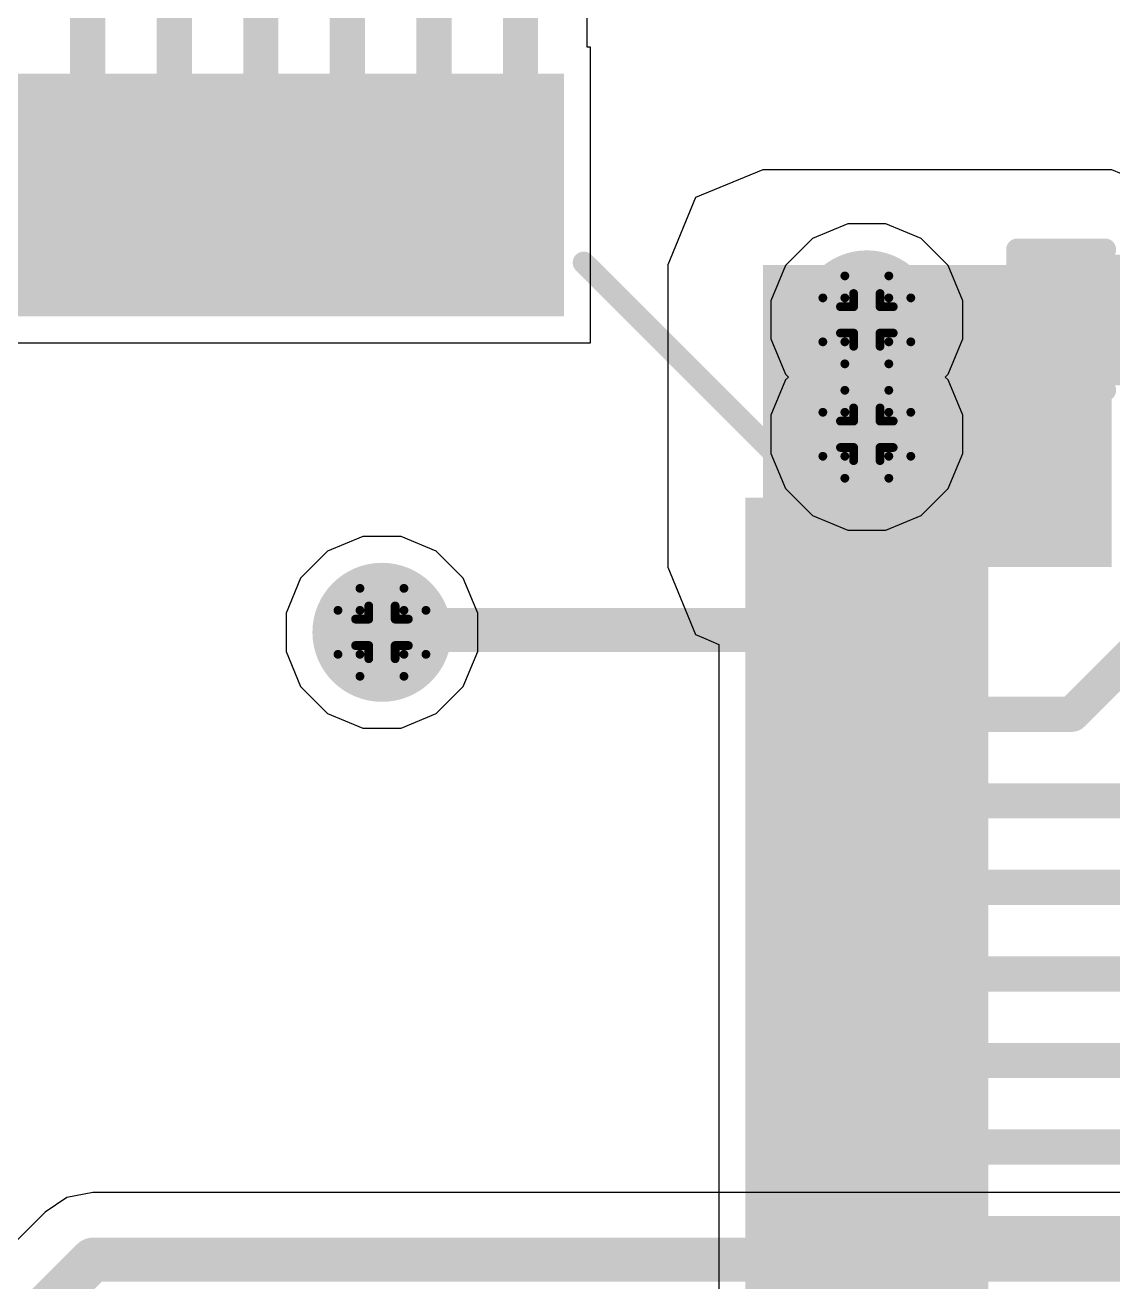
# Model space of a CAD drawing. Header units: inches. Extents: x -4 to 5258, y -4 to 5281.
# Drawn here: x 20.63 to 26.91, y 42.43 to 49.69 of the extents above; entities that cross this region are included whole.
import ezdxf

# ---------------------------------------------------------------- set-up
doc = ezdxf.new("R2010")
doc.units = ezdxf.units.IN
for name, color, linetype in [('Bottom Layer', 5, 'Continuous'), ('Bottom Solder', 6, 'Continuous'), ('Drill Drawing', 1, 'Continuous'), ('Layer 1', 16, 'Continuous'), ('Layer 2', 76, 'Continuous'), ('Top Layer', 1, 'Continuous'), ('Top Overlay', 2, 'Continuous'), ('Top Paste', 8, 'Continuous'), ('Top Solder', 216, 'Continuous'), ('Via Holes', 16, 'Continuous')]:
    doc.layers.add(name, color=color, linetype=linetype)

# ---------------------------------------------------------------- blocks, each defined once
blk = doc.blocks.new('64_LQFP__10_10__29')
at = {"layer": 'Top Layer'}
for points in [[(0.9, 6.35), (0.9, 5.15), (0.6, 5.15), (0.6, 6.35)], [(1.4, 6.35), (1.4, 5.15), (1.1, 5.15), (1.1, 6.35)], [(1.9, 6.35), (1.9, 5.15), (1.6, 5.15), (1.6, 6.35)], [(2.4, 6.35), (2.4, 5.15), (2.1, 5.15), (2.1, 6.35)], [(2.9, 6.35), (2.9, 5.15), (2.6, 5.15), (2.6, 6.35)], [(3.4, 6.35), (3.4, 5.15), (3.1, 5.15), (3.1, 6.35)], [(3.9, 6.35), (3.9, 5.15), (3.6, 5.15), (3.6, 6.35)], [(5.15, 3.9), (6.35, 3.9), (6.35, 3.6), (5.15, 3.6)], [(5.15, 3.4), (6.35, 3.4), (6.35, 3.1), (5.15, 3.1)], [(5.15, 2.9), (6.35, 2.9), (6.35, 2.6), (5.15, 2.6)], [(5.15, 2.4), (6.35, 2.4), (6.35, 2.1), (5.15, 2.1)], [(5.15, 1.9), (6.35, 1.9), (6.35, 1.6), (5.15, 1.6)], [(5.15, 1.4), (6.35, 1.4), (6.35, 1.1), (5.15, 1.1)], [(5.15, 0.9), (6.35, 0.9), (6.35, 0.6), (5.15, 0.6)], [(5.15, 0.4), (6.35, 0.4), (6.35, 0.1), (5.15, 0.1)], [(5.15, -0.1), (6.35, -0.1), (6.35, -0.4), (5.15, -0.4)]]:
    blk.add_hatch(color=1, dxfattribs=at).paths.add_polyline_path(points)
at = {"layer": 'Top Paste'}
for points in [[(0.9, 6.35), (0.9, 5.15), (0.6, 5.15), (0.6, 6.35)], [(1.4, 6.35), (1.4, 5.15), (1.1, 5.15), (1.1, 6.35)], [(1.9, 6.35), (1.9, 5.15), (1.6, 5.15), (1.6, 6.35)], [(2.4, 6.35), (2.4, 5.15), (2.1, 5.15), (2.1, 6.35)], [(2.9, 6.35), (2.9, 5.15), (2.6, 5.15), (2.6, 6.35)], [(3.4, 6.35), (3.4, 5.15), (3.1, 5.15), (3.1, 6.35)], [(3.9, 6.35), (3.9, 5.15), (3.6, 5.15), (3.6, 6.35)], [(5.15, 3.9), (6.35, 3.9), (6.35, 3.6), (5.15, 3.6)], [(5.15, 3.4), (6.35, 3.4), (6.35, 3.1), (5.15, 3.1)], [(5.15, 2.9), (6.35, 2.9), (6.35, 2.6), (5.15, 2.6)], [(5.15, 2.4), (6.35, 2.4), (6.35, 2.1), (5.15, 2.1)], [(5.15, 1.9), (6.35, 1.9), (6.35, 1.6), (5.15, 1.6)], [(5.15, 1.4), (6.35, 1.4), (6.35, 1.1), (5.15, 1.1)], [(5.15, 0.9), (6.35, 0.9), (6.35, 0.6), (5.15, 0.6)], [(5.15, 0.4), (6.35, 0.4), (6.35, 0.1), (5.15, 0.1)], [(5.15, -0.1), (6.35, -0.1), (6.35, -0.4), (5.15, -0.4)]]:
    blk.add_hatch(color=8, dxfattribs=at).paths.add_polyline_path(points)
at = {"layer": 'Top Solder'}
for points in [[(1.0016, 6.4516), (1.0016, 5.0484), (0.4984, 5.0484), (0.4984, 6.4516)], [(1.5016, 6.4516), (1.5016, 5.0484), (0.9984, 5.0484), (0.9984, 6.4516)], [(2.0016, 6.4516), (2.0016, 5.0484), (1.4984, 5.0484), (1.4984, 6.4516)], [(2.5016, 6.4516), (2.5016, 5.0484), (1.9984, 5.0484), (1.9984, 6.4516)], [(3.0016, 6.4516), (3.0016, 5.0484), (2.4984, 5.0484), (2.4984, 6.4516)], [(3.5016, 6.4516), (3.5016, 5.0484), (2.9984, 5.0484), (2.9984, 6.4516)], [(4.0016, 6.4516), (4.0016, 5.0484), (3.4984, 5.0484), (3.4984, 6.4516)], [(5.0484, 4.0016), (6.4516, 4.0016), (6.4516, 3.4984), (5.0484, 3.4984)], [(5.0484, 3.5016), (6.4516, 3.5016), (6.4516, 2.9984), (5.0484, 2.9984)], [(5.0484, 3.0016), (6.4516, 3.0016), (6.4516, 2.4984), (5.0484, 2.4984)], [(5.0484, 2.5016), (6.4516, 2.5016), (6.4516, 1.9984), (5.0484, 1.9984)], [(5.0484, 2.0016), (6.4516, 2.0016), (6.4516, 1.4984), (5.0484, 1.4984)], [(5.0484, 1.5016), (6.4516, 1.5016), (6.4516, 0.9984), (5.0484, 0.9984)], [(5.0484, 1.0016), (6.4516, 1.0016), (6.4516, 0.4984), (5.0484, 0.4984)], [(5.0484, 0.5016), (6.4516, 0.5016), (6.4516, -0.0016), (5.0484, -0.0016)], [(5.0484, 0.0016), (6.4516, 0.0016), (6.4516, -0.5016), (5.0484, -0.5016)], [(5.0484, -0.4984), (6.4516, -0.4984), (6.4516, -1.0016), (5.0484, -1.0016)]]:
    blk.add_hatch(color=216, dxfattribs=at).paths.add_polyline_path(points)
at = {"layer": 'Top Overlay'}
blk.add_lwpolyline([(4.1148, 5.3594, 0.127, 0.127, 0), (5.2832, 4.191, 0.127, 0.127, 0)], format="xyseb", dxfattribs=at)
for points in [[(4.0831, 5.3594, 0.0635, 0.0635, 1), (4.1466, 5.3594, 0.0635, 0.0635, 1)], [(5.2515, 4.191, 0.0635, 0.0635, 1), (5.315, 4.191, 0.0635, 0.0635, 1)]]:
    blk.add_lwpolyline(points, format="xyseb", close=True, dxfattribs=at)
blk = doc.blocks.new('C___0402_285')
at = {"layer": 'Top Layer'}
for points in [[(-0.6985, -0.3175), (-0.6985, 0.3175), (-0.2413, 0.3175), (-0.2413, -0.3175)], [(0.2413, -0.3175), (0.2413, 0.3175), (0.6985, 0.3175), (0.6985, -0.3175)]]:
    blk.add_hatch(color=1, dxfattribs=at).paths.add_polyline_path(points)
at = {"layer": 'Top Paste'}
for points in [[(-0.6985, -0.3175), (-0.6985, 0.3175), (-0.2413, 0.3175), (-0.2413, -0.3175)], [(0.2413, -0.3175), (0.2413, 0.3175), (0.6985, 0.3175), (0.6985, -0.3175)]]:
    blk.add_hatch(color=8, dxfattribs=at).paths.add_polyline_path(points)
at = {"layer": 'Top Solder'}
for points in [[(-0.7585, -0.3775), (-0.7585, 0.3775), (-0.1813, 0.3775), (-0.1813, -0.3775)], [(0.1813, -0.3775), (0.1813, 0.3775), (0.7585, 0.3775), (0.7585, -0.3775)]]:
    blk.add_hatch(color=216, dxfattribs=at).paths.add_polyline_path(points)
at = {"layer": 'Top Overlay'}
for points in [[(-0.2794, 0.4064, 0.127, 0.127, 0), (-0.7874, 0.4064, 0.127, 0.127, 0)], [(-0.7874, 0.4064, 0.127, 0.127, 0), (-0.7874, -0.4064, 0.127, 0.127, 0)], [(0.7874, 0.4064, 0.127, 0.127, 0), (0.2794, 0.4064, 0.127, 0.127, 0)], [(0.7874, 0.4064, 0.127, 0.127, 0), (0.7874, -0.4064, 0.127, 0.127, 0)], [(-0.2794, -0.4064, 0.127, 0.127, 0), (-0.7874, -0.4064, 0.127, 0.127, 0)], [(0.7874, -0.4064, 0.127, 0.127, 0), (0.2794, -0.4064, 0.127, 0.127, 0)]]:
    blk.add_lwpolyline(points, format="xyseb", dxfattribs=at)
for points in [[(-0.8191, 0.4064, 0.0635, 0.0635, 1), (-0.7556, 0.4064, 0.0635, 0.0635, 1)], [(-0.8191, 0.4064, 0.0635, 0.0635, 1), (-0.7556, 0.4064, 0.0635, 0.0635, 1)], [(-0.3111, 0.4064, 0.0635, 0.0635, 1), (-0.2477, 0.4064, 0.0635, 0.0635, 1)], [(0.2477, 0.4064, 0.0635, 0.0635, 1), (0.3111, 0.4064, 0.0635, 0.0635, 1)], [(0.7556, 0.4064, 0.0635, 0.0635, 1), (0.8191, 0.4064, 0.0635, 0.0635, 1)], [(0.7556, 0.4064, 0.0635, 0.0635, 1), (0.8191, 0.4064, 0.0635, 0.0635, 1)], [(-0.8191, -0.4064, 0.0635, 0.0635, 1), (-0.7556, -0.4064, 0.0635, 0.0635, 1)], [(-0.8191, -0.4064, 0.0635, 0.0635, 1), (-0.7556, -0.4064, 0.0635, 0.0635, 1)], [(-0.3111, -0.4064, 0.0635, 0.0635, 1), (-0.2477, -0.4064, 0.0635, 0.0635, 1)], [(0.2477, -0.4064, 0.0635, 0.0635, 1), (0.3111, -0.4064, 0.0635, 0.0635, 1)], [(0.7556, -0.4064, 0.0635, 0.0635, 1), (0.8191, -0.4064, 0.0635, 0.0635, 1)], [(0.7556, -0.4064, 0.0635, 0.0635, 1), (0.8191, -0.4064, 0.0635, 0.0635, 1)]]:
    blk.add_lwpolyline(points, format="xyseb", close=True, dxfattribs=at)

msp = doc.modelspace()

# ---------------------------------------------------------------- hatches: boundary and pattern name
at = {"layer": 'Bottom Layer'}
h = msp.add_hatch(color=5, dxfattribs=at)
edge = h.paths.add_edge_path()
edge.add_arc((25.491, 47.9838), 0.3, 0, 360)
h = msp.add_hatch(color=5, dxfattribs=at)
edge = h.paths.add_edge_path()
edge.add_arc((25.491, 47.323), 0.3, 0, 360)
h = msp.add_hatch(color=5, dxfattribs=at)
edge = h.paths.add_edge_path()
edge.add_arc((22.6906, 46.1789), 0.3, 0, 360)
at = {"layer": 'Bottom Solder'}
h = msp.add_hatch(color=6, dxfattribs=at)
edge = h.paths.add_edge_path()
edge.add_arc((25.491, 47.9838), 0.4016, 0, 360)
h = msp.add_hatch(color=6, dxfattribs=at)
edge = h.paths.add_edge_path()
edge.add_arc((25.491, 47.323), 0.4016, 0, 360)
h = msp.add_hatch(color=6, dxfattribs=at)
edge = h.paths.add_edge_path()
edge.add_arc((22.6906, 46.1789), 0.4016, 0, 360)
at = {"layer": 'Layer 1'}
h = msp.add_hatch(color=16, dxfattribs=at)
edge = h.paths.add_edge_path()
edge.add_arc((25.491, 47.9838), 0.3, 0, 360)
h = msp.add_hatch(color=16, dxfattribs=at)
edge = h.paths.add_edge_path()
edge.add_arc((25.491, 47.323), 0.3, 0, 360)
h = msp.add_hatch(color=16, dxfattribs=at)
edge = h.paths.add_edge_path()
edge.add_arc((22.6906, 46.1789), 0.3, 0, 360)
at = {"layer": 'Layer 2'}
h = msp.add_hatch(color=76, dxfattribs=at)
edge = h.paths.add_edge_path()
edge.add_arc((25.491, 47.9838), 0.3, 0, 360)
h = msp.add_hatch(color=76, dxfattribs=at)
edge = h.paths.add_edge_path()
edge.add_arc((25.491, 47.323), 0.3, 0, 360)
h = msp.add_hatch(color=76, dxfattribs=at)
edge = h.paths.add_edge_path()
edge.add_arc((22.6906, 46.1789), 0.3, 0, 360)
at = {"layer": 'Top Layer'}
msp.add_hatch(color=1, dxfattribs=at).paths.add_polyline_path([(24.891, 46.5554), (26.9055, 46.5554), (26.9055, 48.3013), (24.891, 48.3013)])
h = msp.add_hatch(color=1, dxfattribs=at)
edge = h.paths.add_edge_path()
edge.add_arc((25.491, 47.9838), 0.3, 0, 360)
h = msp.add_hatch(color=1, dxfattribs=at)
edge = h.paths.add_edge_path()
edge.add_arc((25.491, 47.323), 0.3, 0, 360)
h = msp.add_hatch(color=1, dxfattribs=at)
edge = h.paths.add_edge_path()
edge.add_arc((22.6906, 46.1789), 0.3, 0, 360)
at = {"layer": 'Top Solder'}
h = msp.add_hatch(color=216, dxfattribs=at)
edge = h.paths.add_edge_path()
edge.add_arc((25.491, 47.9838), 0.4016, 0, 360)
h = msp.add_hatch(color=216, dxfattribs=at)
edge = h.paths.add_edge_path()
edge.add_arc((25.491, 47.323), 0.4016, 0, 360)
h = msp.add_hatch(color=216, dxfattribs=at)
edge = h.paths.add_edge_path()
edge.add_arc((22.6906, 46.1789), 0.4016, 0, 360)
at = {"layer": 'Via Holes'}
h = msp.add_hatch(color=7, dxfattribs=at)
edge = h.paths.add_edge_path()
edge.add_arc((25.491, 47.9838), 0.15, 0, 360)
h = msp.add_hatch(color=7, dxfattribs=at)
edge = h.paths.add_edge_path()
edge.add_arc((25.491, 47.323), 0.15, 0, 360)
h = msp.add_hatch(color=7, dxfattribs=at)
edge = h.paths.add_edge_path()
edge.add_arc((22.6906, 46.1789), 0.15, 0, 360)

# ---------------------------------------------------------------- linework, layer by layer
at = {"layer": 'Bottom Layer'}
for p, q in [((25.3808, 48.5378), (25.1772, 48.4534)), ((25.6012, 48.5378), (25.3808, 48.5378)), ((25.8048, 48.4534), (25.6012, 48.5378)), ((25.1772, 48.4534), (25.0214, 48.2976)), ((25.9607, 48.2976), (25.8048, 48.4534)), ((25.0214, 48.2976), (24.937, 48.094)), ((26.045, 48.094), (25.9607, 48.2976)), ((24.937, 48.094), (24.937, 47.8736)), ((26.045, 47.8736), (26.045, 48.094)), ((24.937, 47.8736), (25.0214, 47.67)), ((25.9607, 47.67), (26.045, 47.8736)), ((25.0214, 47.6368), (24.937, 47.4332)), ((25.0214, 47.67), (25.038, 47.6534)), ((25.038, 47.6534), (25.0214, 47.6368)), ((25.9441, 47.6534), (25.9607, 47.67)), ((25.9607, 47.6368), (25.9441, 47.6534)), ((26.045, 47.4332), (25.9607, 47.6368)), ((24.937, 47.4332), (24.937, 47.2128)), ((26.045, 47.2128), (26.045, 47.4332)), ((24.937, 47.2128), (25.0214, 47.0092)), ((25.9607, 47.0092), (26.045, 47.2128)), ((25.0214, 47.0092), (25.1772, 46.8533)), ((25.8048, 46.8533), (25.9607, 47.0092)), ((25.1772, 46.8533), (25.3808, 46.769)), ((25.6012, 46.769), (25.8048, 46.8533)), ((25.3808, 46.769), (25.6012, 46.769))]:
    msp.add_line(p, q, dxfattribs=at)
at = {"layer": 'Drill Drawing'}
for points in [[(25.364, 48.1108, 0.0508, 0.0508, 0), (25.364, 48.2378, 0.0508, 0.0508, 0)], [(25.364, 48.2378, 0.0508, 0.0508, 0), (25.618, 48.2378, 0.0508, 0.0508, 0)], [(25.618, 48.1108, 0.0508, 0.0508, 0), (25.618, 48.2378, 0.0508, 0.0508, 0)], [(25.237, 47.8568, 0.0508, 0.0508, 0), (25.237, 48.1108, 0.0508, 0.0508, 0)], [(25.237, 48.1108, 0.0508, 0.0508, 0), (25.364, 48.1108, 0.0508, 0.0508, 0)], [(25.4148, 48.06, 0.0508, 0.0508, 0), (25.4148, 48.1362, 0.0508, 0.0508, 0)], [(25.4148, 48.1362, 0.0508, 0.0508, 0), (25.5672, 48.1362, 0.0508, 0.0508, 0)], [(25.5672, 48.06, 0.0508, 0.0508, 0), (25.5672, 48.1362, 0.0508, 0.0508, 0)], [(25.618, 48.1108, 0.0508, 0.0508, 0), (25.745, 48.1108, 0.0508, 0.0508, 0)], [(25.745, 47.8568, 0.0508, 0.0508, 0), (25.745, 48.1108, 0.0508, 0.0508, 0)], [(25.3386, 47.9076, 0.0508, 0.0508, 0), (25.3386, 48.06, 0.0508, 0.0508, 0)], [(25.3386, 48.06, 0.0508, 0.0508, 0), (25.4148, 48.06, 0.0508, 0.0508, 0)], [(25.5672, 48.06, 0.0508, 0.0508, 0), (25.6434, 48.06, 0.0508, 0.0508, 0)], [(25.6434, 47.9076, 0.0508, 0.0508, 0), (25.6434, 48.06, 0.0508, 0.0508, 0)], [(25.3386, 47.9076, 0.0508, 0.0508, 0), (25.4148, 47.9076, 0.0508, 0.0508, 0)], [(25.4148, 47.8314, 0.0508, 0.0508, 0), (25.4148, 47.9076, 0.0508, 0.0508, 0)], [(25.5672, 47.9076, 0.0508, 0.0508, 0), (25.6434, 47.9076, 0.0508, 0.0508, 0)], [(25.5672, 47.8314, 0.0508, 0.0508, 0), (25.5672, 47.9076, 0.0508, 0.0508, 0)], [(25.237, 47.8568, 0.0508, 0.0508, 0), (25.364, 47.8568, 0.0508, 0.0508, 0)], [(25.364, 47.7298, 0.0508, 0.0508, 0), (25.364, 47.8568, 0.0508, 0.0508, 0)], [(25.4148, 47.8314, 0.0508, 0.0508, 0), (25.5672, 47.8314, 0.0508, 0.0508, 0)], [(25.618, 47.8568, 0.0508, 0.0508, 0), (25.745, 47.8568, 0.0508, 0.0508, 0)], [(25.618, 47.7298, 0.0508, 0.0508, 0), (25.618, 47.8568, 0.0508, 0.0508, 0)], [(25.364, 47.7298, 0.0508, 0.0508, 0), (25.618, 47.7298, 0.0508, 0.0508, 0)], [(25.364, 47.45, 0.0508, 0.0508, 0), (25.364, 47.577, 0.0508, 0.0508, 0)], [(25.364, 47.577, 0.0508, 0.0508, 0), (25.618, 47.577, 0.0508, 0.0508, 0)], [(25.618, 47.45, 0.0508, 0.0508, 0), (25.618, 47.577, 0.0508, 0.0508, 0)], [(25.4148, 47.3992, 0.0508, 0.0508, 0), (25.4148, 47.4754, 0.0508, 0.0508, 0)], [(25.4148, 47.4754, 0.0508, 0.0508, 0), (25.5672, 47.4754, 0.0508, 0.0508, 0)], [(25.5672, 47.3992, 0.0508, 0.0508, 0), (25.5672, 47.4754, 0.0508, 0.0508, 0)], [(25.237, 47.196, 0.0508, 0.0508, 0), (25.237, 47.45, 0.0508, 0.0508, 0)], [(25.237, 47.45, 0.0508, 0.0508, 0), (25.364, 47.45, 0.0508, 0.0508, 0)], [(25.3386, 47.2468, 0.0508, 0.0508, 0), (25.3386, 47.3992, 0.0508, 0.0508, 0)], [(25.3386, 47.3992, 0.0508, 0.0508, 0), (25.4148, 47.3992, 0.0508, 0.0508, 0)], [(25.5672, 47.3992, 0.0508, 0.0508, 0), (25.6434, 47.3992, 0.0508, 0.0508, 0)], [(25.618, 47.45, 0.0508, 0.0508, 0), (25.745, 47.45, 0.0508, 0.0508, 0)], [(25.6434, 47.2468, 0.0508, 0.0508, 0), (25.6434, 47.3992, 0.0508, 0.0508, 0)], [(25.745, 47.196, 0.0508, 0.0508, 0), (25.745, 47.45, 0.0508, 0.0508, 0)], [(25.3386, 47.2468, 0.0508, 0.0508, 0), (25.4148, 47.2468, 0.0508, 0.0508, 0)], [(25.4148, 47.1706, 0.0508, 0.0508, 0), (25.4148, 47.2468, 0.0508, 0.0508, 0)], [(25.5672, 47.2468, 0.0508, 0.0508, 0), (25.6434, 47.2468, 0.0508, 0.0508, 0)], [(25.5672, 47.1706, 0.0508, 0.0508, 0), (25.5672, 47.2468, 0.0508, 0.0508, 0)], [(25.237, 47.196, 0.0508, 0.0508, 0), (25.364, 47.196, 0.0508, 0.0508, 0)], [(25.364, 47.069, 0.0508, 0.0508, 0), (25.364, 47.196, 0.0508, 0.0508, 0)], [(25.4148, 47.1706, 0.0508, 0.0508, 0), (25.5672, 47.1706, 0.0508, 0.0508, 0)], [(25.618, 47.196, 0.0508, 0.0508, 0), (25.745, 47.196, 0.0508, 0.0508, 0)], [(25.618, 47.069, 0.0508, 0.0508, 0), (25.618, 47.196, 0.0508, 0.0508, 0)], [(25.364, 47.069, 0.0508, 0.0508, 0), (25.618, 47.069, 0.0508, 0.0508, 0)], [(22.5636, 46.3059, 0.0508, 0.0508, 0), (22.5636, 46.4329, 0.0508, 0.0508, 0)], [(22.5636, 46.4329, 0.0508, 0.0508, 0), (22.8176, 46.4329, 0.0508, 0.0508, 0)], [(22.8176, 46.3059, 0.0508, 0.0508, 0), (22.8176, 46.4329, 0.0508, 0.0508, 0)], [(22.4366, 46.0519, 0.0508, 0.0508, 0), (22.4366, 46.3059, 0.0508, 0.0508, 0)], [(22.4366, 46.3059, 0.0508, 0.0508, 0), (22.5636, 46.3059, 0.0508, 0.0508, 0)], [(22.6144, 46.2551, 0.0508, 0.0508, 0), (22.6144, 46.3313, 0.0508, 0.0508, 0)], [(22.6144, 46.3313, 0.0508, 0.0508, 0), (22.7668, 46.3313, 0.0508, 0.0508, 0)], [(22.7668, 46.2551, 0.0508, 0.0508, 0), (22.7668, 46.3313, 0.0508, 0.0508, 0)], [(22.8176, 46.3059, 0.0508, 0.0508, 0), (22.9446, 46.3059, 0.0508, 0.0508, 0)], [(22.9446, 46.0519, 0.0508, 0.0508, 0), (22.9446, 46.3059, 0.0508, 0.0508, 0)], [(22.5382, 46.1027, 0.0508, 0.0508, 0), (22.5382, 46.2551, 0.0508, 0.0508, 0)], [(22.5382, 46.2551, 0.0508, 0.0508, 0), (22.6144, 46.2551, 0.0508, 0.0508, 0)], [(22.7668, 46.2551, 0.0508, 0.0508, 0), (22.843, 46.2551, 0.0508, 0.0508, 0)], [(22.843, 46.1027, 0.0508, 0.0508, 0), (22.843, 46.2551, 0.0508, 0.0508, 0)], [(22.5382, 46.1027, 0.0508, 0.0508, 0), (22.6144, 46.1027, 0.0508, 0.0508, 0)], [(22.6144, 46.0265, 0.0508, 0.0508, 0), (22.6144, 46.1027, 0.0508, 0.0508, 0)], [(22.7668, 46.1027, 0.0508, 0.0508, 0), (22.843, 46.1027, 0.0508, 0.0508, 0)], [(22.7668, 46.0265, 0.0508, 0.0508, 0), (22.7668, 46.1027, 0.0508, 0.0508, 0)], [(22.4366, 46.0519, 0.0508, 0.0508, 0), (22.5636, 46.0519, 0.0508, 0.0508, 0)], [(22.5636, 45.9249, 0.0508, 0.0508, 0), (22.5636, 46.0519, 0.0508, 0.0508, 0)], [(22.6144, 46.0265, 0.0508, 0.0508, 0), (22.7668, 46.0265, 0.0508, 0.0508, 0)], [(22.8176, 46.0519, 0.0508, 0.0508, 0), (22.9446, 46.0519, 0.0508, 0.0508, 0)], [(22.8176, 45.9249, 0.0508, 0.0508, 0), (22.8176, 46.0519, 0.0508, 0.0508, 0)], [(22.5636, 45.9249, 0.0508, 0.0508, 0), (22.8176, 45.9249, 0.0508, 0.0508, 0)]]:
    msp.add_lwpolyline(points, format="xyseb", dxfattribs=at)
for points in [[(25.3513, 48.2378, 0.0254, 0.0254, 1), (25.3767, 48.2378, 0.0254, 0.0254, 1)], [(25.3513, 48.2378, 0.0254, 0.0254, 1), (25.3767, 48.2378, 0.0254, 0.0254, 1)], [(25.6053, 48.2378, 0.0254, 0.0254, 1), (25.6307, 48.2378, 0.0254, 0.0254, 1)], [(25.6053, 48.2378, 0.0254, 0.0254, 1), (25.6307, 48.2378, 0.0254, 0.0254, 1)], [(25.2243, 48.1108, 0.0254, 0.0254, 1), (25.2497, 48.1108, 0.0254, 0.0254, 1)], [(25.2243, 48.1108, 0.0254, 0.0254, 1), (25.2497, 48.1108, 0.0254, 0.0254, 1)], [(25.3513, 48.1108, 0.0254, 0.0254, 1), (25.3767, 48.1108, 0.0254, 0.0254, 1)], [(25.3513, 48.1108, 0.0254, 0.0254, 1), (25.3767, 48.1108, 0.0254, 0.0254, 1)], [(25.4021, 48.1362, 0.0254, 0.0254, 1), (25.4275, 48.1362, 0.0254, 0.0254, 1)], [(25.4021, 48.1362, 0.0254, 0.0254, 1), (25.4275, 48.1362, 0.0254, 0.0254, 1)], [(25.5545, 48.1362, 0.0254, 0.0254, 1), (25.5799, 48.1362, 0.0254, 0.0254, 1)], [(25.5545, 48.1362, 0.0254, 0.0254, 1), (25.5799, 48.1362, 0.0254, 0.0254, 1)], [(25.6053, 48.1108, 0.0254, 0.0254, 1), (25.6307, 48.1108, 0.0254, 0.0254, 1)], [(25.6053, 48.1108, 0.0254, 0.0254, 1), (25.6307, 48.1108, 0.0254, 0.0254, 1)], [(25.7323, 48.1108, 0.0254, 0.0254, 1), (25.7577, 48.1108, 0.0254, 0.0254, 1)], [(25.7323, 48.1108, 0.0254, 0.0254, 1), (25.7577, 48.1108, 0.0254, 0.0254, 1)], [(25.3259, 48.06, 0.0254, 0.0254, 1), (25.3513, 48.06, 0.0254, 0.0254, 1)], [(25.3259, 48.06, 0.0254, 0.0254, 1), (25.3513, 48.06, 0.0254, 0.0254, 1)], [(25.4021, 48.06, 0.0254, 0.0254, 1), (25.4275, 48.06, 0.0254, 0.0254, 1)], [(25.4021, 48.06, 0.0254, 0.0254, 1), (25.4275, 48.06, 0.0254, 0.0254, 1)], [(25.5545, 48.06, 0.0254, 0.0254, 1), (25.5799, 48.06, 0.0254, 0.0254, 1)], [(25.5545, 48.06, 0.0254, 0.0254, 1), (25.5799, 48.06, 0.0254, 0.0254, 1)], [(25.6307, 48.06, 0.0254, 0.0254, 1), (25.6561, 48.06, 0.0254, 0.0254, 1)], [(25.6307, 48.06, 0.0254, 0.0254, 1), (25.6561, 48.06, 0.0254, 0.0254, 1)], [(25.3259, 47.9076, 0.0254, 0.0254, 1), (25.3513, 47.9076, 0.0254, 0.0254, 1)], [(25.3259, 47.9076, 0.0254, 0.0254, 1), (25.3513, 47.9076, 0.0254, 0.0254, 1)], [(25.4021, 47.9076, 0.0254, 0.0254, 1), (25.4275, 47.9076, 0.0254, 0.0254, 1)], [(25.4021, 47.9076, 0.0254, 0.0254, 1), (25.4275, 47.9076, 0.0254, 0.0254, 1)], [(25.5545, 47.9076, 0.0254, 0.0254, 1), (25.5799, 47.9076, 0.0254, 0.0254, 1)], [(25.5545, 47.9076, 0.0254, 0.0254, 1), (25.5799, 47.9076, 0.0254, 0.0254, 1)], [(25.6307, 47.9076, 0.0254, 0.0254, 1), (25.6561, 47.9076, 0.0254, 0.0254, 1)], [(25.6307, 47.9076, 0.0254, 0.0254, 1), (25.6561, 47.9076, 0.0254, 0.0254, 1)], [(25.2243, 47.8568, 0.0254, 0.0254, 1), (25.2497, 47.8568, 0.0254, 0.0254, 1)], [(25.2243, 47.8568, 0.0254, 0.0254, 1), (25.2497, 47.8568, 0.0254, 0.0254, 1)], [(25.3513, 47.8568, 0.0254, 0.0254, 1), (25.3767, 47.8568, 0.0254, 0.0254, 1)], [(25.3513, 47.8568, 0.0254, 0.0254, 1), (25.3767, 47.8568, 0.0254, 0.0254, 1)], [(25.4021, 47.8314, 0.0254, 0.0254, 1), (25.4275, 47.8314, 0.0254, 0.0254, 1)], [(25.4021, 47.8314, 0.0254, 0.0254, 1), (25.4275, 47.8314, 0.0254, 0.0254, 1)], [(25.5545, 47.8314, 0.0254, 0.0254, 1), (25.5799, 47.8314, 0.0254, 0.0254, 1)], [(25.5545, 47.8314, 0.0254, 0.0254, 1), (25.5799, 47.8314, 0.0254, 0.0254, 1)], [(25.6053, 47.8568, 0.0254, 0.0254, 1), (25.6307, 47.8568, 0.0254, 0.0254, 1)], [(25.6053, 47.8568, 0.0254, 0.0254, 1), (25.6307, 47.8568, 0.0254, 0.0254, 1)], [(25.7323, 47.8568, 0.0254, 0.0254, 1), (25.7577, 47.8568, 0.0254, 0.0254, 1)], [(25.7323, 47.8568, 0.0254, 0.0254, 1), (25.7577, 47.8568, 0.0254, 0.0254, 1)], [(25.3513, 47.7298, 0.0254, 0.0254, 1), (25.3767, 47.7298, 0.0254, 0.0254, 1)], [(25.3513, 47.7298, 0.0254, 0.0254, 1), (25.3767, 47.7298, 0.0254, 0.0254, 1)], [(25.6053, 47.7298, 0.0254, 0.0254, 1), (25.6307, 47.7298, 0.0254, 0.0254, 1)], [(25.6053, 47.7298, 0.0254, 0.0254, 1), (25.6307, 47.7298, 0.0254, 0.0254, 1)], [(25.3513, 47.577, 0.0254, 0.0254, 1), (25.3767, 47.577, 0.0254, 0.0254, 1)], [(25.3513, 47.577, 0.0254, 0.0254, 1), (25.3767, 47.577, 0.0254, 0.0254, 1)], [(25.6053, 47.577, 0.0254, 0.0254, 1), (25.6307, 47.577, 0.0254, 0.0254, 1)], [(25.6053, 47.577, 0.0254, 0.0254, 1), (25.6307, 47.577, 0.0254, 0.0254, 1)], [(25.4021, 47.4754, 0.0254, 0.0254, 1), (25.4275, 47.4754, 0.0254, 0.0254, 1)], [(25.4021, 47.4754, 0.0254, 0.0254, 1), (25.4275, 47.4754, 0.0254, 0.0254, 1)], [(25.5545, 47.4754, 0.0254, 0.0254, 1), (25.5799, 47.4754, 0.0254, 0.0254, 1)], [(25.5545, 47.4754, 0.0254, 0.0254, 1), (25.5799, 47.4754, 0.0254, 0.0254, 1)], [(25.2243, 47.45, 0.0254, 0.0254, 1), (25.2497, 47.45, 0.0254, 0.0254, 1)], [(25.2243, 47.45, 0.0254, 0.0254, 1), (25.2497, 47.45, 0.0254, 0.0254, 1)], [(25.3259, 47.3992, 0.0254, 0.0254, 1), (25.3513, 47.3992, 0.0254, 0.0254, 1)], [(25.3259, 47.3992, 0.0254, 0.0254, 1), (25.3513, 47.3992, 0.0254, 0.0254, 1)], [(25.3513, 47.45, 0.0254, 0.0254, 1), (25.3767, 47.45, 0.0254, 0.0254, 1)], [(25.3513, 47.45, 0.0254, 0.0254, 1), (25.3767, 47.45, 0.0254, 0.0254, 1)], [(25.4021, 47.3992, 0.0254, 0.0254, 1), (25.4275, 47.3992, 0.0254, 0.0254, 1)], [(25.4021, 47.3992, 0.0254, 0.0254, 1), (25.4275, 47.3992, 0.0254, 0.0254, 1)], [(25.5545, 47.3992, 0.0254, 0.0254, 1), (25.5799, 47.3992, 0.0254, 0.0254, 1)], [(25.5545, 47.3992, 0.0254, 0.0254, 1), (25.5799, 47.3992, 0.0254, 0.0254, 1)], [(25.6053, 47.45, 0.0254, 0.0254, 1), (25.6307, 47.45, 0.0254, 0.0254, 1)], [(25.6053, 47.45, 0.0254, 0.0254, 1), (25.6307, 47.45, 0.0254, 0.0254, 1)], [(25.6307, 47.3992, 0.0254, 0.0254, 1), (25.6561, 47.3992, 0.0254, 0.0254, 1)], [(25.6307, 47.3992, 0.0254, 0.0254, 1), (25.6561, 47.3992, 0.0254, 0.0254, 1)], [(25.7323, 47.45, 0.0254, 0.0254, 1), (25.7577, 47.45, 0.0254, 0.0254, 1)], [(25.7323, 47.45, 0.0254, 0.0254, 1), (25.7577, 47.45, 0.0254, 0.0254, 1)], [(25.3259, 47.2468, 0.0254, 0.0254, 1), (25.3513, 47.2468, 0.0254, 0.0254, 1)], [(25.3259, 47.2468, 0.0254, 0.0254, 1), (25.3513, 47.2468, 0.0254, 0.0254, 1)], [(25.4021, 47.2468, 0.0254, 0.0254, 1), (25.4275, 47.2468, 0.0254, 0.0254, 1)], [(25.4021, 47.2468, 0.0254, 0.0254, 1), (25.4275, 47.2468, 0.0254, 0.0254, 1)], [(25.5545, 47.2468, 0.0254, 0.0254, 1), (25.5799, 47.2468, 0.0254, 0.0254, 1)], [(25.5545, 47.2468, 0.0254, 0.0254, 1), (25.5799, 47.2468, 0.0254, 0.0254, 1)], [(25.6307, 47.2468, 0.0254, 0.0254, 1), (25.6561, 47.2468, 0.0254, 0.0254, 1)], [(25.6307, 47.2468, 0.0254, 0.0254, 1), (25.6561, 47.2468, 0.0254, 0.0254, 1)], [(25.2243, 47.196, 0.0254, 0.0254, 1), (25.2497, 47.196, 0.0254, 0.0254, 1)], [(25.2243, 47.196, 0.0254, 0.0254, 1), (25.2497, 47.196, 0.0254, 0.0254, 1)], [(25.3513, 47.196, 0.0254, 0.0254, 1), (25.3767, 47.196, 0.0254, 0.0254, 1)], [(25.3513, 47.196, 0.0254, 0.0254, 1), (25.3767, 47.196, 0.0254, 0.0254, 1)], [(25.4021, 47.1706, 0.0254, 0.0254, 1), (25.4275, 47.1706, 0.0254, 0.0254, 1)], [(25.4021, 47.1706, 0.0254, 0.0254, 1), (25.4275, 47.1706, 0.0254, 0.0254, 1)], [(25.5545, 47.1706, 0.0254, 0.0254, 1), (25.5799, 47.1706, 0.0254, 0.0254, 1)], [(25.5545, 47.1706, 0.0254, 0.0254, 1), (25.5799, 47.1706, 0.0254, 0.0254, 1)], [(25.6053, 47.196, 0.0254, 0.0254, 1), (25.6307, 47.196, 0.0254, 0.0254, 1)], [(25.6053, 47.196, 0.0254, 0.0254, 1), (25.6307, 47.196, 0.0254, 0.0254, 1)], [(25.7323, 47.196, 0.0254, 0.0254, 1), (25.7577, 47.196, 0.0254, 0.0254, 1)], [(25.7323, 47.196, 0.0254, 0.0254, 1), (25.7577, 47.196, 0.0254, 0.0254, 1)], [(25.3513, 47.069, 0.0254, 0.0254, 1), (25.3767, 47.069, 0.0254, 0.0254, 1)], [(25.3513, 47.069, 0.0254, 0.0254, 1), (25.3767, 47.069, 0.0254, 0.0254, 1)], [(25.6053, 47.069, 0.0254, 0.0254, 1), (25.6307, 47.069, 0.0254, 0.0254, 1)], [(25.6053, 47.069, 0.0254, 0.0254, 1), (25.6307, 47.069, 0.0254, 0.0254, 1)], [(22.5509, 46.4329, 0.0254, 0.0254, 1), (22.5763, 46.4329, 0.0254, 0.0254, 1)], [(22.5509, 46.4329, 0.0254, 0.0254, 1), (22.5763, 46.4329, 0.0254, 0.0254, 1)], [(22.8049, 46.4329, 0.0254, 0.0254, 1), (22.8303, 46.4329, 0.0254, 0.0254, 1)], [(22.8049, 46.4329, 0.0254, 0.0254, 1), (22.8303, 46.4329, 0.0254, 0.0254, 1)], [(22.4239, 46.3059, 0.0254, 0.0254, 1), (22.4493, 46.3059, 0.0254, 0.0254, 1)], [(22.4239, 46.3059, 0.0254, 0.0254, 1), (22.4493, 46.3059, 0.0254, 0.0254, 1)], [(22.5509, 46.3059, 0.0254, 0.0254, 1), (22.5763, 46.3059, 0.0254, 0.0254, 1)], [(22.5509, 46.3059, 0.0254, 0.0254, 1), (22.5763, 46.3059, 0.0254, 0.0254, 1)], [(22.6017, 46.3313, 0.0254, 0.0254, 1), (22.6271, 46.3313, 0.0254, 0.0254, 1)], [(22.6017, 46.3313, 0.0254, 0.0254, 1), (22.6271, 46.3313, 0.0254, 0.0254, 1)], [(22.7541, 46.3313, 0.0254, 0.0254, 1), (22.7795, 46.3313, 0.0254, 0.0254, 1)], [(22.7541, 46.3313, 0.0254, 0.0254, 1), (22.7795, 46.3313, 0.0254, 0.0254, 1)], [(22.8049, 46.3059, 0.0254, 0.0254, 1), (22.8303, 46.3059, 0.0254, 0.0254, 1)], [(22.8049, 46.3059, 0.0254, 0.0254, 1), (22.8303, 46.3059, 0.0254, 0.0254, 1)], [(22.9319, 46.3059, 0.0254, 0.0254, 1), (22.9573, 46.3059, 0.0254, 0.0254, 1)], [(22.9319, 46.3059, 0.0254, 0.0254, 1), (22.9573, 46.3059, 0.0254, 0.0254, 1)], [(22.5255, 46.2551, 0.0254, 0.0254, 1), (22.5509, 46.2551, 0.0254, 0.0254, 1)], [(22.5255, 46.2551, 0.0254, 0.0254, 1), (22.5509, 46.2551, 0.0254, 0.0254, 1)], [(22.6017, 46.2551, 0.0254, 0.0254, 1), (22.6271, 46.2551, 0.0254, 0.0254, 1)], [(22.6017, 46.2551, 0.0254, 0.0254, 1), (22.6271, 46.2551, 0.0254, 0.0254, 1)], [(22.7541, 46.2551, 0.0254, 0.0254, 1), (22.7795, 46.2551, 0.0254, 0.0254, 1)], [(22.7541, 46.2551, 0.0254, 0.0254, 1), (22.7795, 46.2551, 0.0254, 0.0254, 1)], [(22.8303, 46.2551, 0.0254, 0.0254, 1), (22.8557, 46.2551, 0.0254, 0.0254, 1)], [(22.8303, 46.2551, 0.0254, 0.0254, 1), (22.8557, 46.2551, 0.0254, 0.0254, 1)], [(22.5255, 46.1027, 0.0254, 0.0254, 1), (22.5509, 46.1027, 0.0254, 0.0254, 1)], [(22.5255, 46.1027, 0.0254, 0.0254, 1), (22.5509, 46.1027, 0.0254, 0.0254, 1)], [(22.6017, 46.1027, 0.0254, 0.0254, 1), (22.6271, 46.1027, 0.0254, 0.0254, 1)], [(22.6017, 46.1027, 0.0254, 0.0254, 1), (22.6271, 46.1027, 0.0254, 0.0254, 1)], [(22.7541, 46.1027, 0.0254, 0.0254, 1), (22.7795, 46.1027, 0.0254, 0.0254, 1)], [(22.7541, 46.1027, 0.0254, 0.0254, 1), (22.7795, 46.1027, 0.0254, 0.0254, 1)], [(22.8303, 46.1027, 0.0254, 0.0254, 1), (22.8557, 46.1027, 0.0254, 0.0254, 1)], [(22.8303, 46.1027, 0.0254, 0.0254, 1), (22.8557, 46.1027, 0.0254, 0.0254, 1)], [(22.4239, 46.0519, 0.0254, 0.0254, 1), (22.4493, 46.0519, 0.0254, 0.0254, 1)], [(22.4239, 46.0519, 0.0254, 0.0254, 1), (22.4493, 46.0519, 0.0254, 0.0254, 1)], [(22.5509, 46.0519, 0.0254, 0.0254, 1), (22.5763, 46.0519, 0.0254, 0.0254, 1)], [(22.5509, 46.0519, 0.0254, 0.0254, 1), (22.5763, 46.0519, 0.0254, 0.0254, 1)], [(22.6017, 46.0265, 0.0254, 0.0254, 1), (22.6271, 46.0265, 0.0254, 0.0254, 1)], [(22.6017, 46.0265, 0.0254, 0.0254, 1), (22.6271, 46.0265, 0.0254, 0.0254, 1)], [(22.7541, 46.0265, 0.0254, 0.0254, 1), (22.7795, 46.0265, 0.0254, 0.0254, 1)], [(22.7541, 46.0265, 0.0254, 0.0254, 1), (22.7795, 46.0265, 0.0254, 0.0254, 1)], [(22.8049, 46.0519, 0.0254, 0.0254, 1), (22.8303, 46.0519, 0.0254, 0.0254, 1)], [(22.8049, 46.0519, 0.0254, 0.0254, 1), (22.8303, 46.0519, 0.0254, 0.0254, 1)], [(22.9319, 46.0519, 0.0254, 0.0254, 1), (22.9573, 46.0519, 0.0254, 0.0254, 1)], [(22.9319, 46.0519, 0.0254, 0.0254, 1), (22.9573, 46.0519, 0.0254, 0.0254, 1)], [(22.5509, 45.9249, 0.0254, 0.0254, 1), (22.5763, 45.9249, 0.0254, 0.0254, 1)], [(22.5509, 45.9249, 0.0254, 0.0254, 1), (22.5763, 45.9249, 0.0254, 0.0254, 1)], [(22.8049, 45.9249, 0.0254, 0.0254, 1), (22.8303, 45.9249, 0.0254, 0.0254, 1)], [(22.8049, 45.9249, 0.0254, 0.0254, 1), (22.8303, 45.9249, 0.0254, 0.0254, 1)]]:
    msp.add_lwpolyline(points, format="xyseb", close=True, dxfattribs=at)
at = {"layer": 'Layer 1'}
for p, q in [((25.3808, 48.5378), (25.1772, 48.4534)), ((25.6012, 48.5378), (25.3808, 48.5378)), ((25.8048, 48.4534), (25.6012, 48.5378)), ((25.1772, 48.4534), (25.0214, 48.2976)), ((25.9607, 48.2976), (25.8048, 48.4534)), ((25.0214, 48.2976), (24.937, 48.094)), ((26.045, 48.094), (25.9607, 48.2976)), ((24.937, 48.094), (24.937, 47.8736)), ((26.045, 47.8736), (26.045, 48.094)), ((24.937, 47.8736), (25.0214, 47.67)), ((25.9607, 47.67), (26.045, 47.8736)), ((25.0214, 47.6368), (24.937, 47.4332)), ((25.0214, 47.67), (25.038, 47.6534)), ((25.038, 47.6534), (25.0214, 47.6368)), ((25.9441, 47.6534), (25.9607, 47.67)), ((25.9607, 47.6368), (25.9441, 47.6534)), ((26.045, 47.4332), (25.9607, 47.6368)), ((24.937, 47.4332), (24.937, 47.2128)), ((26.045, 47.2128), (26.045, 47.4332)), ((24.937, 47.2128), (25.0214, 47.0092)), ((25.9607, 47.0092), (26.045, 47.2128)), ((25.0214, 47.0092), (25.1772, 46.8533)), ((25.8048, 46.8533), (25.9607, 47.0092)), ((25.1772, 46.8533), (25.3808, 46.769)), ((25.6012, 46.769), (25.8048, 46.8533)), ((25.3808, 46.769), (25.6012, 46.769)), ((20.8715, 42.9137), (20.7455, 42.8295)), ((21.0202, 42.9433), (20.8715, 42.9137)), ((34.554, 42.9433), (21.0202, 42.9433)), ((20.7455, 42.8295), (19.7018, 41.7858))]:
    msp.add_line(p, q, dxfattribs=at)
for points in [[(19.8627, 41.3973, 0.254, 0.254, 0), (21.0202, 42.5548, 0.254, 0.254, 0)], [(21.0202, 42.5548, 0.254, 0.254, 0), (34.7149, 42.5548, 0.254, 0.254, 0)]]:
    msp.add_lwpolyline(points, format="xyseb", dxfattribs=at)
msp.add_lwpolyline([(20.9567, 42.5548, 0.127, 0.127, 1), (21.0837, 42.5548, 0.127, 0.127, 1)], format="xyseb", close=True, dxfattribs=at)
msp.add_lwpolyline([(20.9567, 42.5548, 0.127, 0.127, 1), (21.0837, 42.5548, 0.127, 0.127, 1)], format="xyseb", close=True, dxfattribs=at)
at = {"layer": 'Layer 2'}
for p, q in [((22.5804, 46.7329), (22.3768, 46.6485)), ((22.8008, 46.7329), (22.5804, 46.7329)), ((23.0044, 46.6485), (22.8008, 46.7329)), ((22.3768, 46.6485), (22.2209, 46.4927)), ((23.1602, 46.4927), (23.0044, 46.6485)), ((22.2209, 46.4927), (22.1366, 46.2891)), ((23.2446, 46.2891), (23.1602, 46.4927)), ((22.1366, 46.2891), (22.1366, 46.0687)), ((23.2446, 46.0687), (23.2446, 46.2891)), ((22.1366, 46.0687), (22.2209, 45.8651)), ((23.1602, 45.8651), (23.2446, 46.0687)), ((22.2209, 45.8651), (22.3768, 45.7092)), ((23.0044, 45.7092), (23.1602, 45.8651)), ((22.3768, 45.7092), (22.5804, 45.6249)), ((22.8008, 45.6249), (23.0044, 45.7092)), ((22.5804, 45.6249), (22.8008, 45.6249))]:
    msp.add_line(p, q, dxfattribs=at)
at = {"layer": 'Top Layer'}
for p, q in [((23.8759, 49.5594), (23.8759, 50.0748)), ((23.895, 49.5594), (23.8759, 49.5594)), ((23.895, 47.8514), (23.895, 49.5594)), ((24.891, 48.8511), (24.5022, 48.6901)), ((26.9055, 48.8511), (24.891, 48.8511)), ((27.2943, 48.6901), (26.9055, 48.8511)), ((24.5022, 48.6901), (24.3412, 48.3013)), ((24.3412, 48.3013), (24.3412, 46.5554)), ((18.5456, 47.8514), (23.895, 47.8514)), ((24.3412, 46.5554), (24.5022, 46.1666)), ((24.5022, 46.1666), (24.5485, 46.1475)), ((24.5485, 46.1475), (24.637, 46.1094)), ((24.637, 46.1094), (24.637, 46.1094)), ((24.637, 46.1094), (24.637, 46.1094)), ((24.637, 46.1094), (24.637, 45.3014)), ((24.637, 45.3014), (24.637, 44.8014)), ((24.637, 44.8014), (24.637, 43.8014)), ((24.637, 43.8014), (24.637, 42.8014)), ((24.637, 42.8014), (24.637, 41.8014))]:
    msp.add_line(p, q, dxfattribs=at)
for points in [[(20.991, 48.7054, 0.2032, 0.2032, 0), (20.991, 51.9816, 0.2032, 0.2032, 0)], [(21.491, 48.7054, 0.2032, 0.2032, 0), (21.491, 51.6316, 0.2032, 0.2032, 0)], [(21.991, 48.7054, 0.2032, 0.2032, 0), (21.991, 51.3316, 0.2032, 0.2032, 0)], [(22.491, 48.7054, 0.2032, 0.2032, 0), (22.491, 50.8617, 0.2032, 0.2032, 0)], [(22.991, 48.7054, 0.2032, 0.2032, 0), (22.991, 50.4816, 0.2032, 0.2032, 0)], [(23.491, 48.7054, 0.2032, 0.2032, 0), (23.491, 50.2342, 0.2032, 0.2032, 0)], [(26.675, 45.7054, 0.2032, 0.2032, 0), (29.9849, 49.0153, 0.2032, 0.2032, 0)], [(22.6906, 46.1789, 0.254, 0.254, 0), (22.7039, 46.1922, 0.254, 0.254, 0)], [(22.7039, 46.1922, 0.254, 0.254, 0), (25.4778, 46.1922, 0.254, 0.254, 0)], [(25.4778, 46.1922, 0.254, 0.254, 0), (25.491, 46.2054, 0.254, 0.254, 0)], [(25.491, 45.7054, 0.2032, 0.2032, 0), (26.675, 45.7054, 0.2032, 0.2032, 0)], [(25.491, 45.2054, 0.2032, 0.2032, 0), (27.0198, 45.2054, 0.2032, 0.2032, 0)], [(25.491, 44.7054, 0.2032, 0.2032, 0), (27.2673, 44.7054, 0.2032, 0.2032, 0)], [(25.491, 44.2054, 0.2032, 0.2032, 0), (27.6473, 44.2054, 0.2032, 0.2032, 0)], [(25.491, 43.7054, 0.2032, 0.2032, 0), (28.1172, 43.7054, 0.2032, 0.2032, 0)], [(25.491, 43.2054, 0.2032, 0.2032, 0), (28.4173, 43.2054, 0.2032, 0.2032, 0)], [(25.491, 42.7054, 0.2032, 0.2032, 0), (28.7673, 42.7054, 0.2032, 0.2032, 0)]]:
    msp.add_lwpolyline(points, format="xyseb", dxfattribs=at)
for points in [[(20.9402, 48.7054, 0.1016, 0.1016, 1), (21.0418, 48.7054, 0.1016, 0.1016, 1)], [(21.4402, 48.7054, 0.1016, 0.1016, 1), (21.5418, 48.7054, 0.1016, 0.1016, 1)], [(21.9402, 48.7054, 0.1016, 0.1016, 1), (22.0418, 48.7054, 0.1016, 0.1016, 1)], [(22.4402, 48.7054, 0.1016, 0.1016, 1), (22.5418, 48.7054, 0.1016, 0.1016, 1)], [(22.9402, 48.7054, 0.1016, 0.1016, 1), (23.0418, 48.7054, 0.1016, 0.1016, 1)], [(23.4402, 48.7054, 0.1016, 0.1016, 1), (23.5418, 48.7054, 0.1016, 0.1016, 1)], [(22.6404, 46.1922, 0.127, 0.127, 1), (22.7674, 46.1922, 0.127, 0.127, 1)], [(22.6404, 46.1922, 0.127, 0.127, 1), (22.7674, 46.1922, 0.127, 0.127, 1)], [(25.4143, 46.1922, 0.127, 0.127, 1), (25.5413, 46.1922, 0.127, 0.127, 1)], [(25.4143, 46.1922, 0.127, 0.127, 1), (25.5413, 46.1922, 0.127, 0.127, 1)], [(25.4275, 46.2054, 0.127, 0.127, 1), (25.5545, 46.2054, 0.127, 0.127, 1)], [(22.6271, 46.1789, 0.127, 0.127, 1), (22.7541, 46.1789, 0.127, 0.127, 1)], [(25.4402, 45.7054, 0.1016, 0.1016, 1), (25.5418, 45.7054, 0.1016, 0.1016, 1)], [(26.6242, 45.7054, 0.1016, 0.1016, 1), (26.7258, 45.7054, 0.1016, 0.1016, 1)], [(26.6242, 45.7054, 0.1016, 0.1016, 1), (26.7258, 45.7054, 0.1016, 0.1016, 1)], [(25.4402, 45.2054, 0.1016, 0.1016, 1), (25.5418, 45.2054, 0.1016, 0.1016, 1)], [(25.4402, 44.7054, 0.1016, 0.1016, 1), (25.5418, 44.7054, 0.1016, 0.1016, 1)], [(25.4402, 44.2054, 0.1016, 0.1016, 1), (25.5418, 44.2054, 0.1016, 0.1016, 1)], [(25.4402, 43.7054, 0.1016, 0.1016, 1), (25.5418, 43.7054, 0.1016, 0.1016, 1)], [(25.4402, 43.2054, 0.1016, 0.1016, 1), (25.5418, 43.2054, 0.1016, 0.1016, 1)], [(25.4402, 42.7054, 0.1016, 0.1016, 1), (25.5418, 42.7054, 0.1016, 0.1016, 1)]]:
    msp.add_lwpolyline(points, format="xyseb", close=True, dxfattribs=at)

# ---------------------------------------------------------------- block references
msp.add_blockref('64_LQFP__10_10__29', (19.741, 42.9554))
at = {"rotation": 180}
msp.add_blockref('C___0402_285', (27.1468, 47.9838), dxfattribs=at)

doc.saveas('drawing.dxf')
